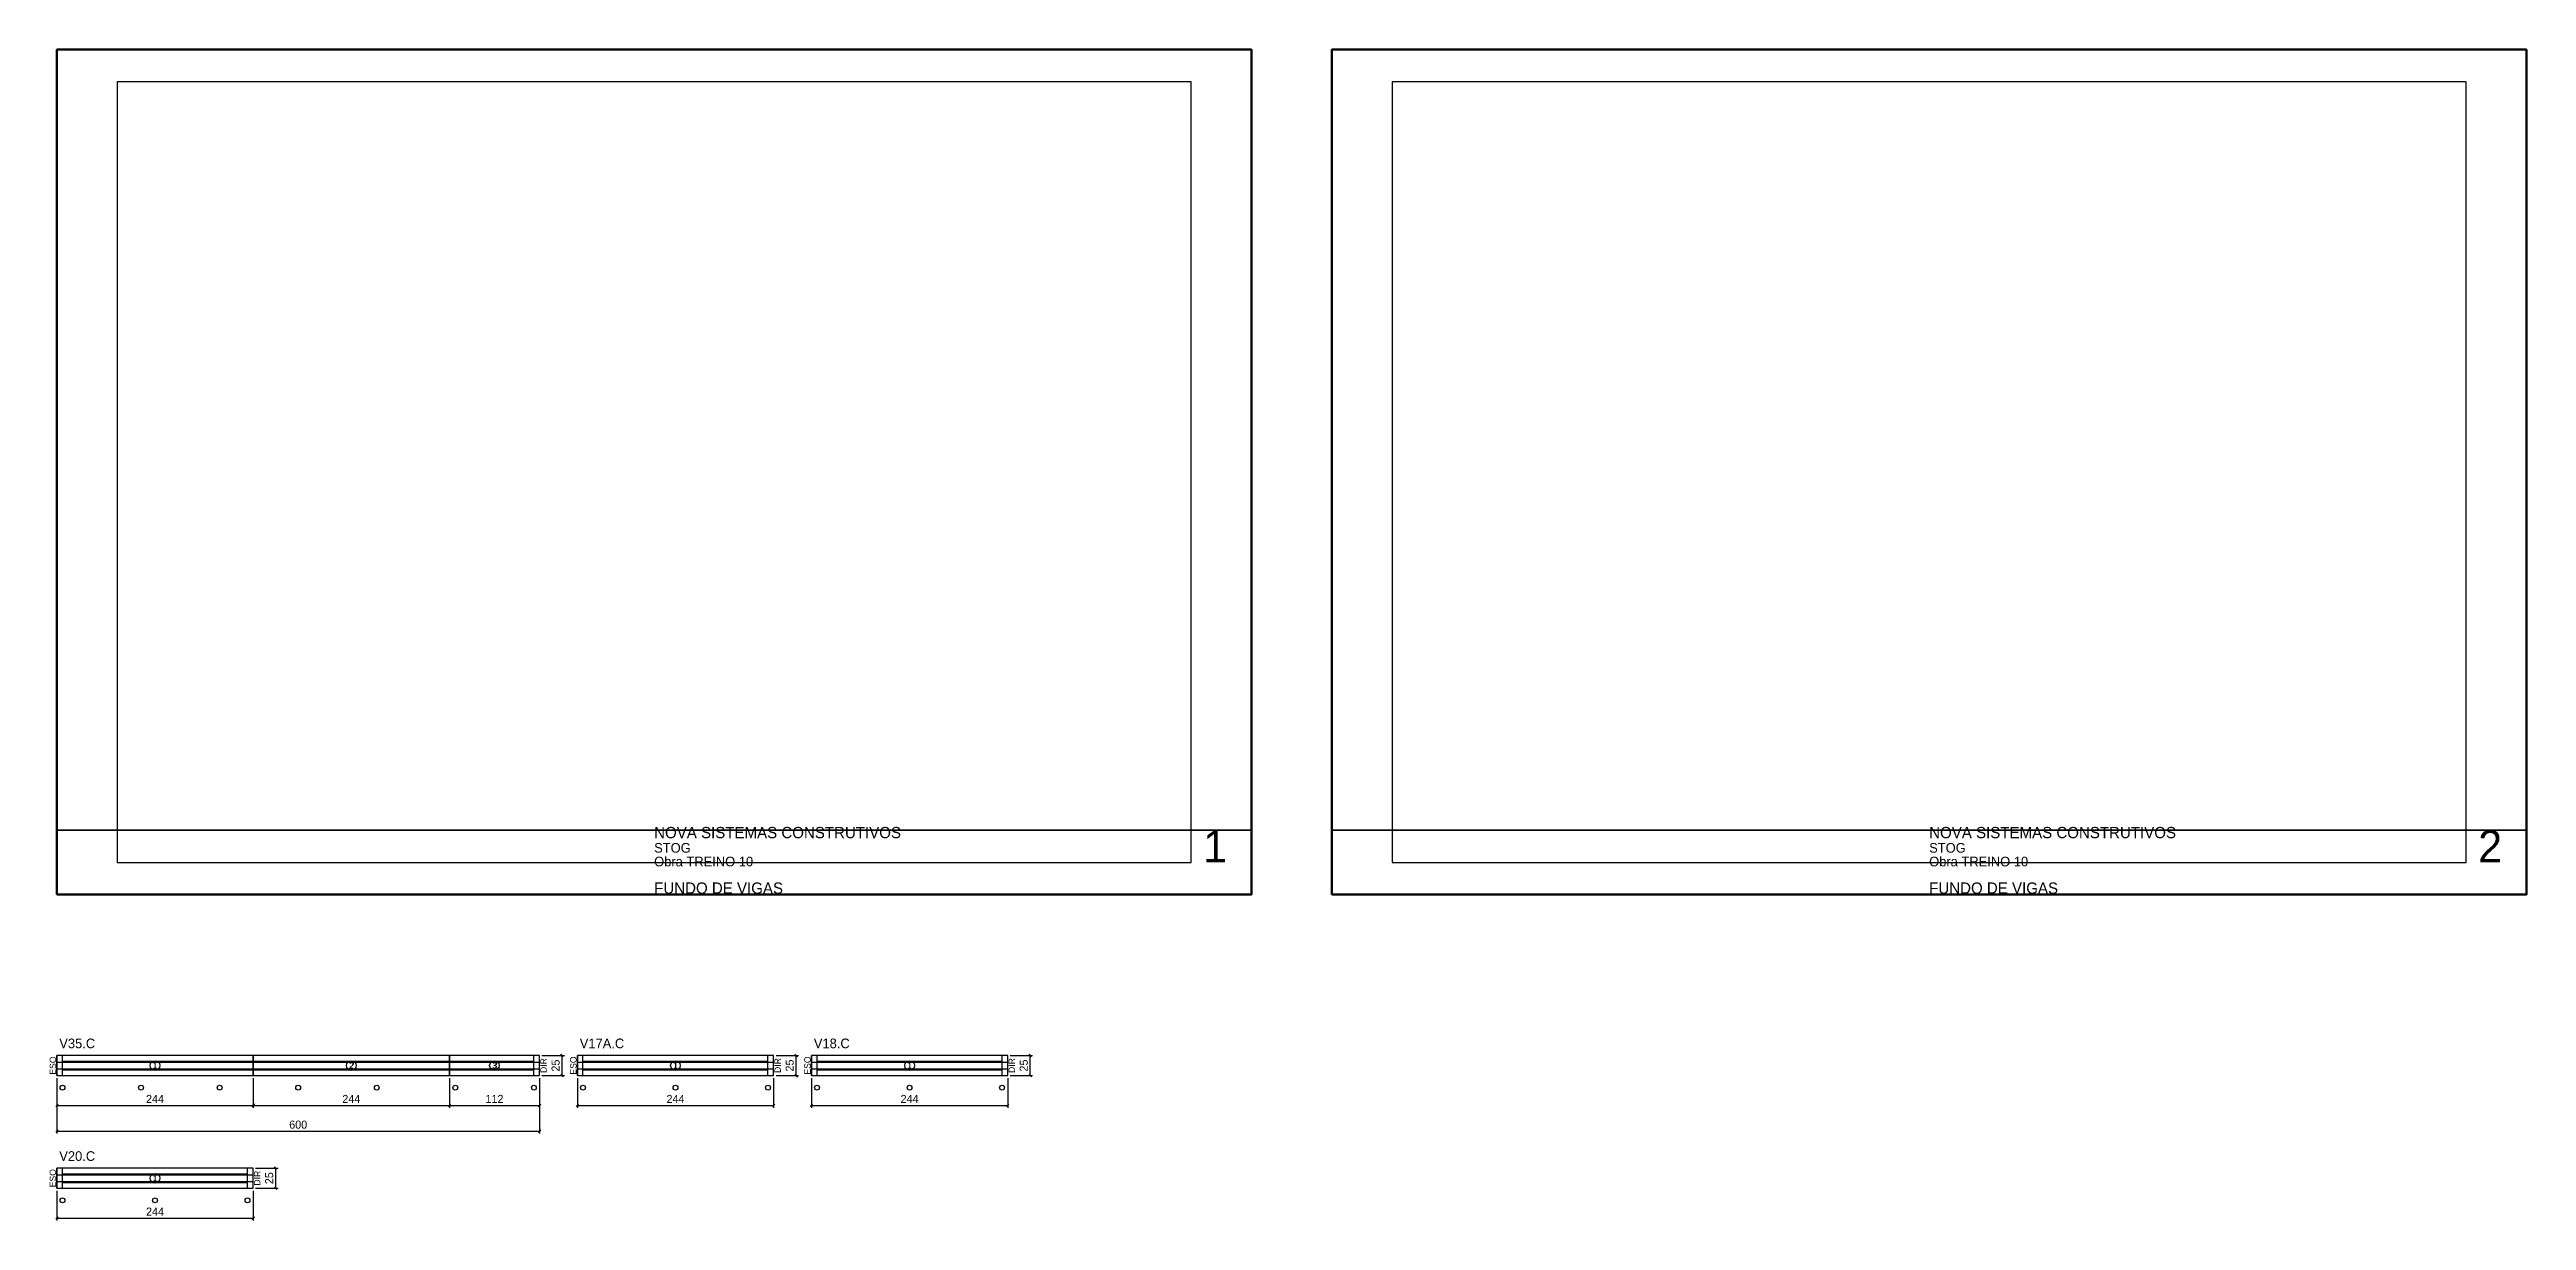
# Model space of a CAD drawing. Extents: x -12000 to 3070, y -205 to 6520.
# Drawn here: x -9 to 3070, y -205 to 1250 of the extents above.
import ezdxf
from ezdxf.enums import TextEntityAlignment as Align

# ---------------------------------------------------------------- set-up
doc = ezdxf.new("R2010")
doc.units = 0
for name, color, linetype in [('5', 5, 'Continuous'), ('CARIMBO', 255, 'Continuous'), ('COTA', 241, 'Continuous'), ('Escoras', 224, 'Continuous'), ('Folhas', 255, 'Continuous'), ('NOMENCLATURA', 7, 'Continuous'), ('Painéis', 200, 'Continuous'), ('SARR_2.2x7', 40, 'Continuous'), ('SARR_EDITAR', 141, 'Continuous')]:
    doc.layers.add(name, color=color, linetype=linetype)
doc.dimstyles.new('PAINEL', dxfattribs={"dimtxt": 10, "dimasz": 3, "dimexe": 3, "dimexo": 3, "dimgap": 3, "dimtad": 1, "dimblk": 'OBLIQUE', "dimblk1": 'OBLIQUE', "dimcen": 2.5, "dimclrd": 4, "dimclre": 4, "dimclrt": 240, "dimazin": 3, "dimtfac": 1, "dimtmove": 0, "dimatfit": 3})

# ---------------------------------------------------------------- blocks, each defined once
blk = doc.blocks.new('nf1')
blk.add_circle((0, 0), 6)
blk.add_text('1', height=7).set_placement((0, 0), align=Align.MIDDLE_CENTER)
blk = doc.blocks.new('nf2')
blk.add_circle((0, 0), 6)
blk.add_text('2', height=7).set_placement((0, 0), align=Align.MIDDLE_CENTER)
blk = doc.blocks.new('nf3')
blk.add_circle((0, 0), 6)
blk.add_text('3', height=7).set_placement((0, 0), align=Align.MIDDLE_CENTER)
blk = doc.blocks.new('_OBLIQUE')
at = {"color": 0, "linetype": 'BYBLOCK'}
blk.add_line((-0.5, -0.5), (0.5, 0.5), dxfattribs=at)

msp = doc.modelspace()

# ---------------------------------------------------------------- linework, layer by layer
at = {"layer": 'CARIMBO', "lineweight": 35}
for p, q in [((0, 280), (1485, 280)), ((1585, 280), (3070, 280))]:
    msp.add_line(p, q, dxfattribs=at)
at = {"layer": 'Escoras'}
for centre in [(7, -40), (104.667, -40), (202.333, -40), (300, -40), (397.667, -40), (495.333, -40), (593, -40), (654, -40), (769, -40), (884, -40), (945, -40), (1060, -40), (1175, -40), (7, -180), (122, -180), (237, -180)]:
    msp.add_circle(centre, 3, dxfattribs=at)
at = {"layer": 'Folhas', "lineweight": 50}
for points in [[(0, 200), (1485, 200), (1485, 1250), (0, 1250)], [(1585, 200), (3070, 200), (3070, 1250), (1585, 1250)]]:
    msp.add_lwpolyline(points, close=True, dxfattribs=at)
at = {"layer": 'Folhas', "lineweight": 25}
for points in [[(75, 240), (1410, 240), (1410, 1210), (75, 1210)], [(1660, 240), (2995, 240), (2995, 1210), (1660, 1210)]]:
    msp.add_lwpolyline(points, close=True, dxfattribs=at)
at = {"layer": 'Painéis'}
for p, q in [((244, -25), (244, 0)), ((488, -25), (488, 0)), ((0, -8.333), (244, -8.333)), ((0, -16.667), (244, -16.667)), ((244, -8.333), (488, -8.333)), ((244, -16.667), (488, -16.667)), ((488, -8.333), (600, -8.333)), ((488, -16.667), (600, -16.667)), ((647, -8.333), (891, -8.333)), ((647, -16.667), (891, -16.667)), ((938, -8.333), (1182, -8.333)), ((938, -16.667), (1182, -16.667)), ((0, -148.333), (244, -148.333)), ((0, -156.667), (244, -156.667))]:
    msp.add_line(p, q, dxfattribs=at)
for points in [[(0, -25), (244, -25), (244, 0), (0, 0)], [(244, -25), (488, -25), (488, 0), (244, 0)], [(488, -25), (600, -25), (600, 0), (488, 0)], [(647, -25), (891, -25), (891, 0), (647, 0)], [(938, -25), (1182, -25), (1182, 0), (938, 0)], [(0, -165), (244, -165), (244, -140), (0, -140)]]:
    msp.add_lwpolyline(points, close=True, dxfattribs=at)
at = {"layer": 'SARR_2.2x7'}
for p, q in [((7, -25), (7, 0)), ((593, -25), (593, 0)), ((654, -25), (654, 0)), ((884, -25), (884, 0)), ((945, -25), (945, 0)), ((1175, -25), (1175, 0)), ((7, -7), (244, -7)), ((7, -18), (244, -18)), ((244, -7), (488, -7)), ((244, -18), (488, -18)), ((488, -7), (593, -7)), ((488, -18), (593, -18)), ((654, -7), (884, -7)), ((654, -18), (884, -18)), ((945, -7), (1175, -7)), ((945, -18), (1175, -18)), ((7, -165), (7, -140)), ((7, -147), (237, -147)), ((237, -165), (237, -140)), ((7, -158), (237, -158))]:
    msp.add_line(p, q, dxfattribs=at)
at = {"layer": 'SARR_EDITAR'}
for p, q in [((0, -25), (0, 0)), ((600, -25), (600, 0)), ((647, -25), (647, 0)), ((891, -25), (891, 0)), ((938, -25), (938, 0)), ((1182, -25), (1182, 0)), ((0, -165), (0, -140)), ((244, -165), (244, -140))]:
    msp.add_line(p, q, dxfattribs=at)

# ---------------------------------------------------------------- block references
at = {"layer": 'COTA'}
for name, p in [('nf1', (122, -12.5)), ('nf2', (366, -12.5)), ('nf3', (544, -12.5)), ('nf1', (769, -12.5)), ('nf1', (1060, -12.5)), ('nf1', (122, -152.5))]:
    msp.add_blockref(name, p, dxfattribs=at)

# ---------------------------------------------------------------- texts
at = {"layer": '5'}
for s, p in [('ESQ', (-5, -12.5)), ('DIR', (605, -12.5)), ('ESQ', (642, -12.5)), ('DIR', (896, -12.5)), ('ESQ', (933, -12.5)), ('DIR', (1187, -12.5)), ('ESQ', (-5, -152.5)), ('DIR', (249, -152.5))]:
    msp.add_text(s, height=8, rotation=90, dxfattribs=at).set_placement(p, align=Align.MIDDLE_CENTER)
for s, p in [('1', (122, -12.5)), ('2', (366, -12.5)), ('3', (544, -12.5)), ('1', (769, -12.5)), ('1', (1060, -12.5)), ('1', (122, -152.5))]:
    msp.add_text(s, height=12, dxfattribs=at).set_placement(p, align=Align.MIDDLE_CENTER)
at = {"layer": 'CARIMBO'}
for s, height, p in [('NOVA SISTEMAS CONSTRUTIVOS', 14, (742.5, 270)), ('1', 40, (1425, 240)), ('NOVA SISTEMAS CONSTRUTIVOS', 14, (2327.5, 270)), ('2', 40, (3010, 240)), ('STOG', 12, (742.5, 252)), ('Obra TREINO 10', 12, (742.5, 235)), ('STOG', 12, (2327.5, 252)), ('Obra TREINO 10', 12, (2327.5, 235)), ('FUNDO DE VIGAS', 14, (742.5, 201)), ('FUNDO DE VIGAS', 14, (2327.5, 201))]:
    msp.add_text(s, height=height, dxfattribs=at).set_placement(p)
at = {"layer": 'NOMENCLATURA'}
for s, p in [('V35.C', (3, 9)), ('V17A.C', (650, 9)), ('V18.C', (941, 9)), ('V20.C', (3, -131))]:
    msp.add_text(s, height=12, dxfattribs=at).set_placement(p)

# ---------------------------------------------------------------- dimensions: what is measured, and where the dimension line sits
at = {"layer": 'COTA'}
for base, p1, p2 in [((628, -25), (600, -25), (600, 0)), ((919, -25), (891, -25), (891, 0)), ((1210, -25), (1182, -25), (1182, 0)), ((272, -165), (244, -165), (244, -140))]:
    msp.add_linear_dim(base=base, p1=p1, p2=p2, angle=90, dimstyle='PAINEL', dxfattribs=at).render()
for base, p1, p2 in [((0, -62), (0, -25), (244, -25)), ((0, -94), (0, -25), (600, -25)), ((244, -62), (244, -25), (488, -25)), ((488, -62), (488, -25), (600, -25)), ((647, -62), (647, -25), (891, -25)), ((938, -62), (938, -25), (1182, -25)), ((0, -202), (0, -165), (244, -165))]:
    msp.add_linear_dim(base=base, p1=p1, p2=p2, dimstyle='PAINEL', dxfattribs=at).render()

doc.saveas('drawing.dxf')
